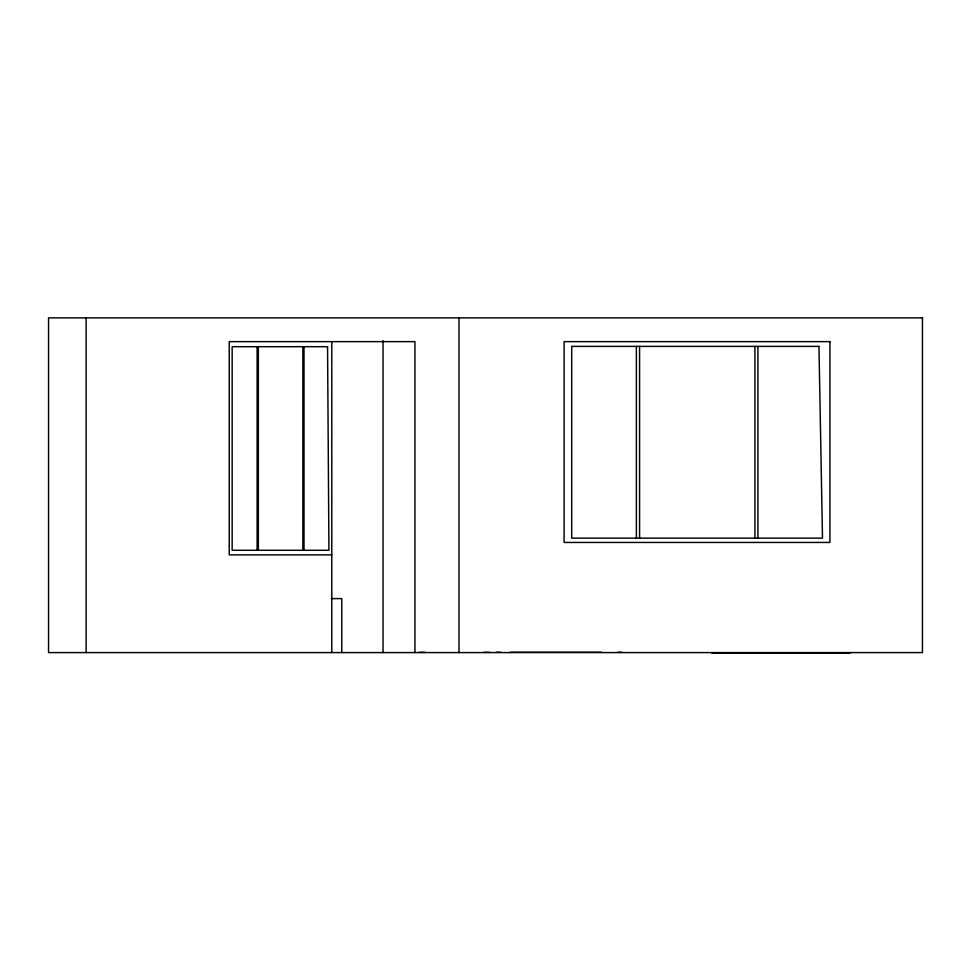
<?xml version="1.0" encoding="UTF-8"?>
<svg xmlns="http://www.w3.org/2000/svg" width="971" height="971" viewBox="0 0 971 971"><rect width="100%" height="100%" fill="white"/><g stroke="black" fill="none" stroke-linecap="round" stroke-linejoin="round"><path stroke-width="1.46" d="M331.791 554.866L229.229 554.866L229.229 341.634L414.933 341.634L414.933 652.585M331.22 598.597L341.768 598.597L341.768 652.585M496.399 652.257L500.72 652.257M510.224 652.257L601.352 652.257M617.58 652.257L621.901 652.257M425.213 652.318L418.999 652.318M711.889 653.119L850.098 653.119M757.914 346.392L757.914 538.128M754.916 346.392L754.916 538.128M639.573 346.392L639.573 538.128M636.369 346.392L636.369 538.128M489.724 652.318L483.776 652.318M458.992 317.881L458.992 652.585M383.035 340.59L383.035 652.585M331.791 341.634L331.791 652.585M304.008 346.696L304.008 550.278M302.855 346.696L302.855 550.278M258.347 346.696L258.347 550.278M257.109 346.696L257.109 550.278M86.128 317.881L86.128 652.585M922.45 317.881L48.55 317.881L48.55 652.585L922.45 652.585L922.45 317.881M829.926 341.634L564.102 341.634L564.102 542.449L829.926 542.449L829.926 341.634M818.966 346.392L571.701 346.392L571.701 538.128L822.498 538.128L818.966 346.392M327.567 346.696L232.154 346.696L232.154 550.278L328.926 550.278L327.567 346.696"/></g></svg>
